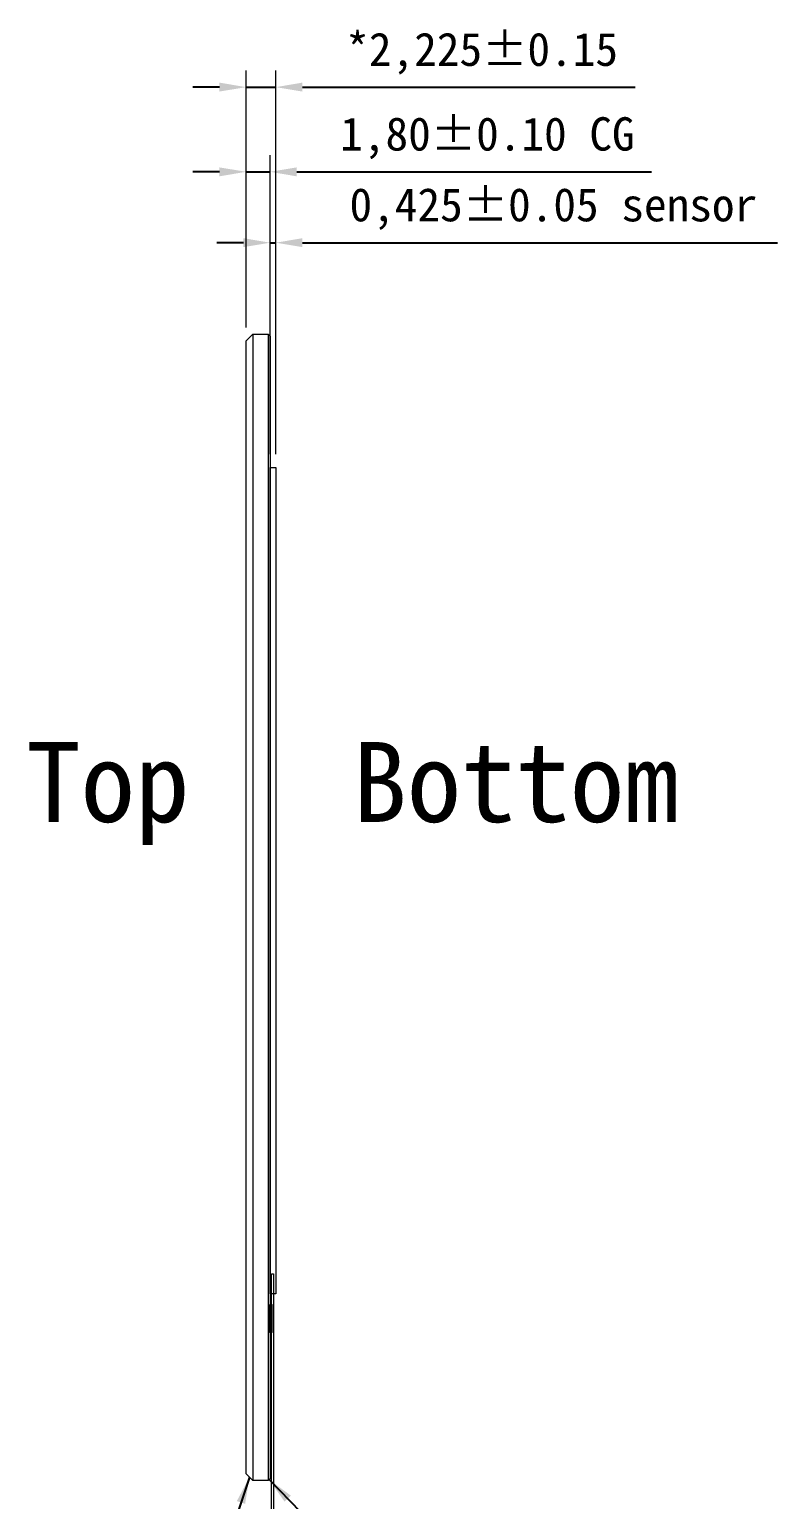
# Model space of a CAD drawing. Header units: millimetres. Extents: x 1979 to 4611, y 2266 to 2838.
# Drawn here: x 2189.4 to 2245.6, y 2639.2 to 2749.5 of the extents above; entities that cross this region are included whole.
import ezdxf

# ---------------------------------------------------------------- set-up
doc = ezdxf.new("R2010")
doc.units = ezdxf.units.MM
doc.layers.add('Adhesive', color=2, linetype='Continuous')
doc.layers.add('Dim', color=4, linetype='Continuous')
for name, color, linetype, lineweight in [('Cover Lens', 152, 'Continuous', 0), ('FPC', 30, 'Continuous', 0), ('Sensor', 6, 'Continuous', 0)]:
    doc.layers.add(name, color=color, linetype=linetype, lineweight=lineweight)
doc.styles.add('宋体', font='')
doc.styles.get('宋体').set_extended_font_data('SimSun')
doc.dimstyles.new('DIM', dxfattribs={"dimtxt": 2.5, "dimasz": 2, "dimexe": 1.25, "dimexo": 1, "dimgap": 1, "dimtad": 1, "dimzin": 1, "dimtxsty": '宋体', "dimcen": 2.5, "dimazin": 0, "dimtfac": 1, "dimtmove": 0, "dimatfit": 3, "dimfxl": 0, "dimlwe": 0, "dimarcsym": 0})

# ---------------------------------------------------------------- blocks, each defined once
blk = doc.blocks.new('*D193')
at = {"layer": 'Defpoints', "color": 0}
for p in [(2207.91, 2733.45), (2207.48, 2716.59), (2207.91, 2716.59)]:
    blk.add_point(p, dxfattribs=at)
at = {"layer": 'Dim', "color": 0, "lineweight": 0}
for p, q in [((2207.48, 2717.59), (2207.48, 2734.7)), ((2207.91, 2717.59), (2207.91, 2734.7))]:
    blk.add_line(p, q, dxfattribs=at)
at = {"layer": 'Dim', "color": 0, "lineweight": -2}
for p, q in [((2205.48, 2733.45), (2203.48, 2733.45)), ((2207.48, 2733.45), (2207.91, 2733.45)), ((2209.91, 2733.45), (2245.59, 2733.45))]:
    blk.add_line(p, q, dxfattribs=at)
at = {"layer": 'Dim', "color": 0}
for points in [[(2205.48, 2733.79), (2205.48, 2733.12), (2207.48, 2733.45)], [(2209.91, 2733.79), (2209.91, 2733.12), (2207.91, 2733.45)]]:
    blk.add_solid(points, dxfattribs=at)
at = {"layer": 'Dim', "color": 0, "insert": (2228.75, 2735.98), "char_height": 2.5, "attachment_point": 5, "style": '宋体'}
blk.add_mtext('0,425%%P0.05 sensor', dxfattribs=at)
blk = doc.blocks.new('*D194')
at = {"layer": 'Defpoints', "color": 0}
for p in [(2207.48, 2738.77), (2207.48, 2726.44), (2205.68, 2726.09)]:
    blk.add_point(p, dxfattribs=at)
at = {"layer": 'Dim', "color": 0, "lineweight": 0}
for p, q in [((2205.68, 2727.09), (2205.68, 2740.02)), ((2207.48, 2727.44), (2207.48, 2740.02))]:
    blk.add_line(p, q, dxfattribs=at)
at = {"layer": 'Dim', "color": 0, "lineweight": -2}
for p, q in [((2203.68, 2738.77), (2201.68, 2738.77)), ((2205.68, 2738.77), (2207.48, 2738.77)), ((2209.48, 2738.77), (2236.12, 2738.77))]:
    blk.add_line(p, q, dxfattribs=at)
at = {"layer": 'Dim', "color": 0}
for points in [[(2203.68, 2739.1), (2203.68, 2738.43), (2205.68, 2738.77)], [(2209.48, 2739.1), (2209.48, 2738.43), (2207.48, 2738.77)]]:
    blk.add_solid(points, dxfattribs=at)
at = {"layer": 'Dim', "color": 0, "insert": (2223.8, 2741.29), "char_height": 2.5, "attachment_point": 5, "style": '宋体'}
blk.add_mtext('1,80%%P0.10 CG', dxfattribs=at)
blk = doc.blocks.new('*D195')
at = {"layer": 'Defpoints', "color": 0}
for p in [(2207.91, 2745.12), (2205.68, 2726.09), (2207.91, 2716.59)]:
    blk.add_point(p, dxfattribs=at)
at = {"layer": 'Dim', "color": 0, "lineweight": 0}
for p, q in [((2205.68, 2727.09), (2205.68, 2746.37)), ((2207.91, 2717.59), (2207.91, 2746.37))]:
    blk.add_line(p, q, dxfattribs=at)
at = {"layer": 'Dim', "color": 0, "lineweight": -2}
for p, q in [((2203.68, 2745.12), (2201.68, 2745.12)), ((2205.68, 2745.12), (2207.91, 2745.12)), ((2209.91, 2745.12), (2234.89, 2745.12))]:
    blk.add_line(p, q, dxfattribs=at)
at = {"layer": 'Dim', "color": 0}
for points in [[(2203.68, 2745.46), (2203.68, 2744.79), (2205.68, 2745.12)], [(2209.91, 2745.46), (2209.91, 2744.79), (2207.91, 2745.12)]]:
    blk.add_solid(points, dxfattribs=at)
at = {"layer": 'Dim', "color": 0, "insert": (2223.4, 2747.64), "char_height": 2.5, "attachment_point": 5, "style": '宋体'}
blk.add_mtext('{\\C2;*}2,225%%P0.15', dxfattribs=at)

msp = doc.modelspace()

# ---------------------------------------------------------------- linework, layer by layer
at = {"layer": 'Adhesive'}
msp.add_lwpolyline([(2207.48184, 2653.79067), (2207.58184, 2653.79067), (2207.58184, 2651.69067), (2207.48184, 2651.69067)], close=True, dxfattribs=at)
at = {"layer": 'Cover Lens'}
for p, q in [((2206.18184, 2726.59067), (2206.18184, 2640.59067)), ((2207.33184, 2726.59067), (2207.33184, 2640.59067))]:
    msp.add_line(p, q, dxfattribs=at)
msp.add_lwpolyline([(2206.18184, 2726.59067), (2207.33184, 2726.59067), (2207.48184, 2726.44067), (2207.48184, 2640.74067), (2207.33184, 2640.59067), (2206.18184, 2640.59067), (2205.68184, 2641.09067), (2205.68184, 2726.09067)], close=True, dxfattribs=at)
at = {"layer": 'FPC', "lineweight": 0}
msp.add_lwpolyline([(2207.68184, 2617.1645), (2207.58184, 2617.1645), (2207.58184, 2656.09067), (2207.73184, 2656.09067), (2207.73184, 2620.1645), (2207.68184, 2620.1645)], close=True, dxfattribs=at)
at = {"layer": 'Sensor'}
msp.add_lwpolyline([(2207.48184, 2716.59067), (2207.90684, 2716.59067), (2207.90684, 2654.59067), (2207.48184, 2654.59067)], close=True, dxfattribs=at)

# ---------------------------------------------------------------- texts
at = {"layer": 'Dim', "color": 2, "lineweight": 0, "insert": (2213.67043, 2692.13445), "char_height": 6, "attachment_point": 5, "style": '宋体'}
msp.add_mtext('Top   Bottom', dxfattribs=at)

# ---------------------------------------------------------------- dimensions: what is measured, and where the dimension line sits
at = {"layer": 'Dim', "color": 1}
for base, p1, text, picture, middle in [((2207.90684, 2745.12307), (2205.68184, 2726.09067), '{\\C2;*}<>%%P0.15', '*D195', (2223.3999, 2747.64391)), ((2207.90684, 2733.45489), (2207.48184, 2716.59067), '<>%%P0.05 sensor', '*D193', (2228.74712, 2735.97573))]:
    dim = msp.add_linear_dim(base=base, p1=p1, p2=(2207.90684, 2716.59067), text=text, dimstyle='DIM', override={"dimdec": 3}, dxfattribs=at)
    dim.commit()
    dim.dimension.update_dxf_attribs({"geometry": picture, "text_midpoint": middle})
at = {"layer": 'Dim'}
dim = msp.add_linear_dim(base=(2207.48184, 2738.76796), p1=(2205.68184, 2726.09067), p2=(2207.48184, 2726.44067), text='<>%%P0.10 CG', dimstyle='DIM', dxfattribs=at)
dim.commit()
dim.dimension.update_dxf_attribs({"geometry": '*D194', "text_midpoint": (2223.80128, 2741.28879)})

# ---------------------------------------------------------------- leaders
at = {"layer": 'Dim', "linetype": 'ByBlock', "lineweight": 0}
for points in [[(2205.93184, 2640.84067), (2202.23199, 2629.84545), (2232.52952, 2629.84545)], [(2207.40684, 2640.66567), (2213.97684, 2633.94772), (2235.06615, 2633.94772)]]:
    msp.add_leader(points, dimstyle='DIM', override={"dimgap": 1, "dimtad": 0}, dxfattribs=at)

doc.saveas('drawing.dxf')
